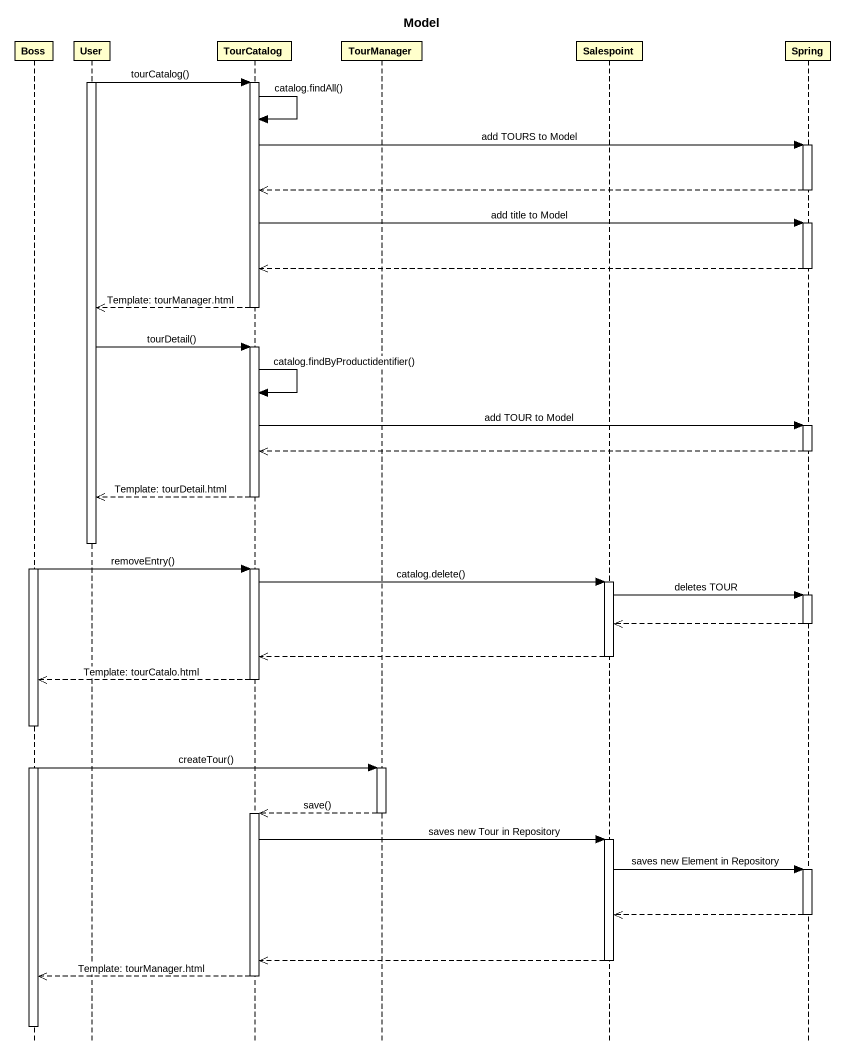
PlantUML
@startuml
title Model
hide footbox
participant Boss
participant User
participant TourCatalog
participant TourManager
participant Salespoint
participant Spring

activate User
User -> TourCatalog : tourCatalog()
activate TourCatalog
TourCatalog -> TourCatalog : catalog.findAll()
TourCatalog -> Spring : add TOURS to Model
activate Spring
Spring -->> TourCatalog
deactivate Spring
TourCatalog -> Spring : add title to Model
activate Spring
Spring -->> TourCatalog
deactivate Spring
TourCatalog -->> User : Template: tourManager.html
deactivate TourCatalog
User -> TourCatalog : tourDetail()
activate TourCatalog
TourCatalog -> TourCatalog : catalog.findByProductidentifier()
TourCatalog -> Spring : add TOUR to Model
activate Spring
Spring -->> TourCatalog
deactivate Spring
TourCatalog -->> User : Template: tourDetail.html
deactivate TourCatalog
deactivate User
activate Boss
Boss -> TourCatalog : removeEntry()
activate TourCatalog
TourCatalog -> Salespoint : catalog.delete()
activate Salespoint
Salespoint -> Spring : deletes TOUR
activate Spring
Spring -->> Salespoint
deactivate Spring
Salespoint -->> TourCatalog
deactivate Salespoint
TourCatalog -->> Boss : Template: tourCatalo.html
deactivate TourCatalog
Boss -> TourManager : createTour()
activate TourManager
TourManager -->> TourCatalog : save()
deactivate TourManager
activate TourCatalog
TourCatalog -> Salespoint : saves new Tour in Repository
activate Salespoint
Salespoint -> Spring : saves new Element in Repository
activate Spring
Spring -->> Salespoint
deactivate Spring
Salespoint -->> TourCatalog
deactivate Salespoint
TourCatalog -->> Boss : Template: tourManager.html
deactivate TourCatalog
deactivate Boss
@enduml
